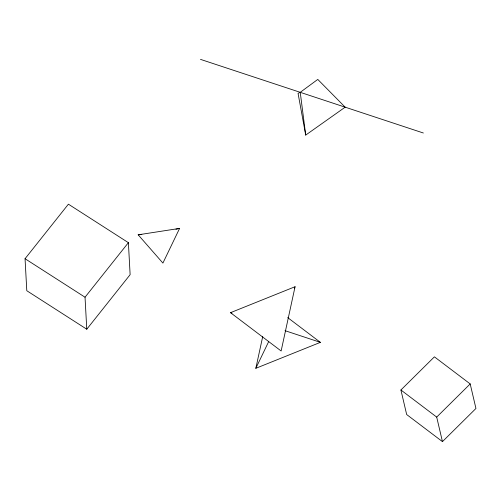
<?xml version="1.0" encoding="UTF-8"?>
<svg xmlns="http://www.w3.org/2000/svg" width="501" height="501" viewBox="0 0 501 501"><rect width="100%" height="100%" fill="white"/><g stroke="black" fill="none" stroke-linecap="round" stroke-linejoin="round"><path stroke-width="0.75" d="M287.668 317.59L320.377 342.358L255.829 368.31L262.718 336.553M295.064 286.716L281.13 350.988L230.516 312.668L295.064 286.716L294.388 288.119M179.59 228.406L162.913 263.081L138.176 234.812L179.59 228.406L175.932 229.22M255.829 368.31L268.686 341.582M25.05 258.723L68.405 204.183L128.388 242.672L130.128 274.673L86.773 329.22L26.791 290.724L25.05 258.723L85.032 297.218L86.773 329.22M85.032 297.218L128.388 242.672M400.913 389.997L434.411 356.837L470.195 383.929L475.95 408.465L442.452 441.625L406.668 414.527L400.913 389.997L436.697 417.095L442.452 441.625M436.697 417.095L470.195 383.929M300.237 92.328L317.784 79.421L345.17 107.176L305.716 135.082L298.057 93.374L300.237 92.328L305.716 135.082M138.176 234.812L141.814 234.518M200.494 59.375L423.351 133.003M230.516 312.668L231.994 313.156M285.025 330.673L320.377 342.358"/></g></svg>
